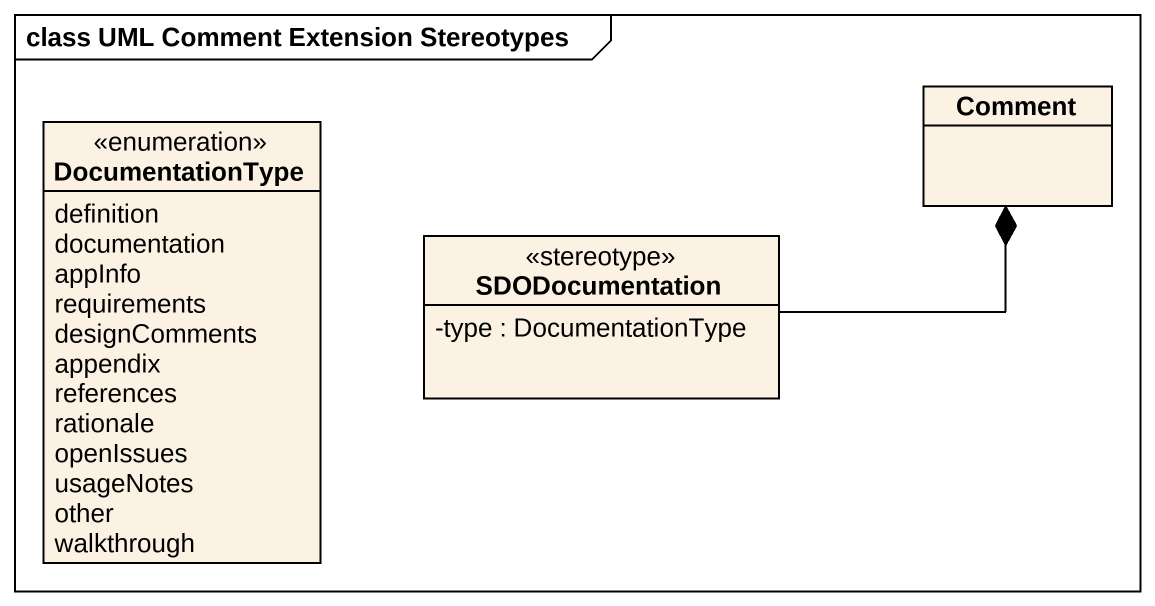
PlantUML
@startuml
mainframe class UML Comment Extension Stereotypes
hide circle
hide empty members
skinparam classAttributeIconSize 0
enum DocumentationType {
  definition
  documentation
  appInfo
  requirements
  designComments
  appendix
  references
  rationale
  openIssues
  usageNotes
  other
  walkthrough
}
class Comment
class SDODocumentation <<stereotype>> {
  -type : DocumentationType
}
SDODocumentation -right-* Comment
@enduml
